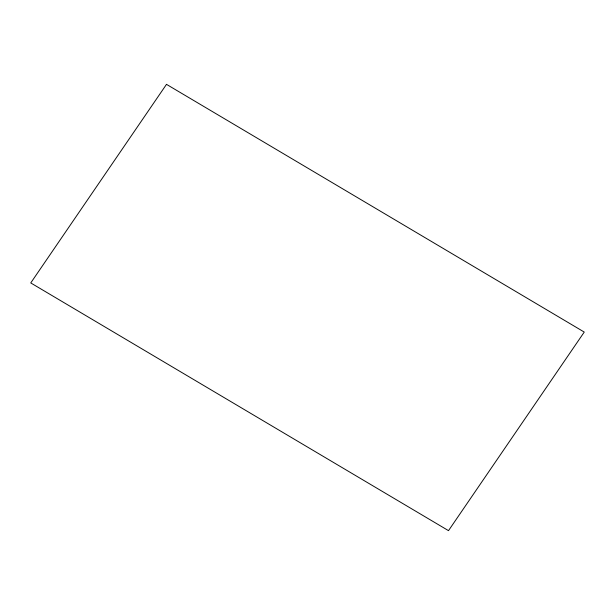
<?xml version="1.0" encoding="UTF-8"?>
<svg xmlns="http://www.w3.org/2000/svg" width="615" height="615" viewBox="0 0 615 615"><rect width="100%" height="100%" fill="white"/><g stroke="black" fill="none" stroke-linecap="round" stroke-linejoin="round"><path stroke-width="0.92" d="M166.496 84.347L30.75 282.931L448.504 530.653L584.25 332.069L166.496 84.347"/></g></svg>
